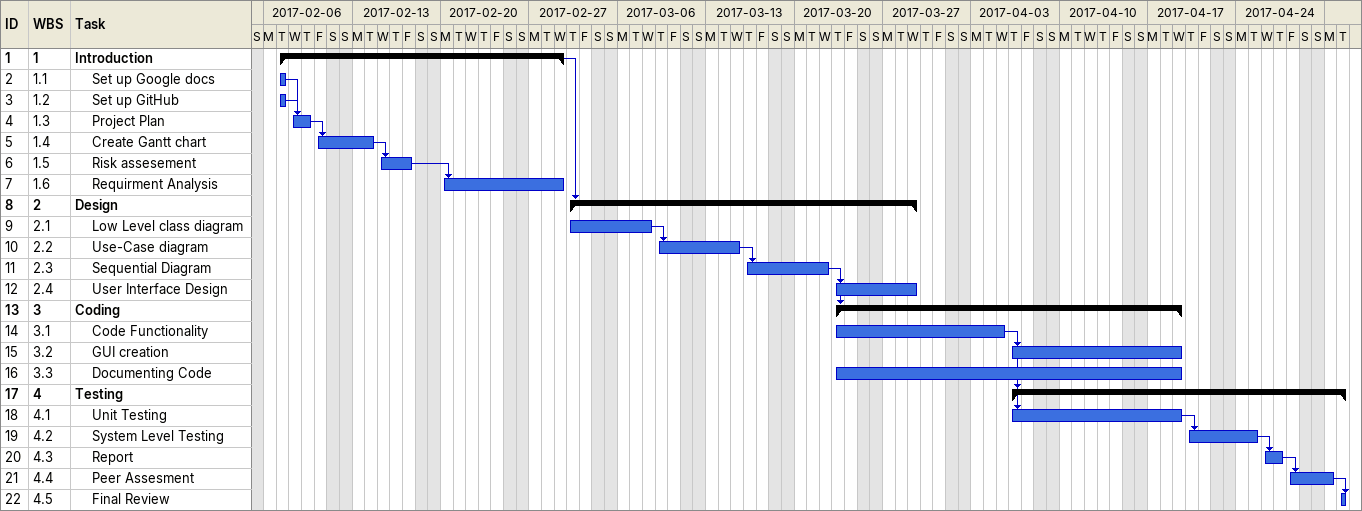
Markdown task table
| ID | WBS | Task | Start | Finish | Predecessors |
|---|---|---|---|---|---|
| 1 | 1 | **Introduction** | 2017-02-07 | 2017-03-01 |  |
| 2 | 1.1 | Set up Google docs | 2017-02-07 | 2017-02-07 |  |
| 3 | 1.2 | Set up GitHub | 2017-02-07 | 2017-02-07 |  |
| 4 | 1.3 | Project Plan | 2017-02-08 | 2017-02-09 | 3, 2 |
| 5 | 1.4 | Create Gantt chart | 2017-02-10 | 2017-02-14 | 4 |
| 6 | 1.5 | Risk assesement | 2017-02-15 | 2017-02-17 | 5 |
| 7 | 1.6 | Requirment Analysis | 2017-02-20 | 2017-03-01 | 6 |
| 8 | 2 | **Design** | 2017-03-02 | 2017-03-29 | 1 |
| 9 | 2.1 | Low Level class diagram | 2017-03-02 | 2017-03-08 |  |
| 10 | 2.2 | Use-Case diagram | 2017-03-09 | 2017-03-15 | 9 |
| 11 | 2.3 | Sequential Diagram | 2017-03-16 | 2017-03-22 | 10 |
| 12 | 2.4 | User Interface Design | 2017-03-23 | 2017-03-29 | 11 |
| 13 | 3 | **Coding** | 2017-03-23 | 2017-04-19 | 11 |
| 14 | 3.1 | Code Functionality | 2017-03-23 | 2017-04-05 |  |
| 15 | 3.2 | GUI creation | 2017-04-06 | 2017-04-19 | 14 |
| 16 | 3.3 | Documenting Code | 2017-03-23 | 2017-04-19 |  |
| 17 | 4 | **Testing** | 2017-04-06 | 2017-05-02 | 14 |
| 18 | 4.1 | Unit Testing | 2017-04-06 | 2017-04-19 | 14 |
| 19 | 4.2 | System Level Testing | 2017-04-20 | 2017-04-25 | 18 |
| 20 | 4.3 | Report | 2017-04-26 | 2017-04-27 | 19 |
| 21 | 4.4 | Peer Assesment | 2017-04-28 | 2017-05-01 | 20 |
| 22 | 4.5 | Final Review | 2017-05-02 | 2017-05-02 | 21 |
